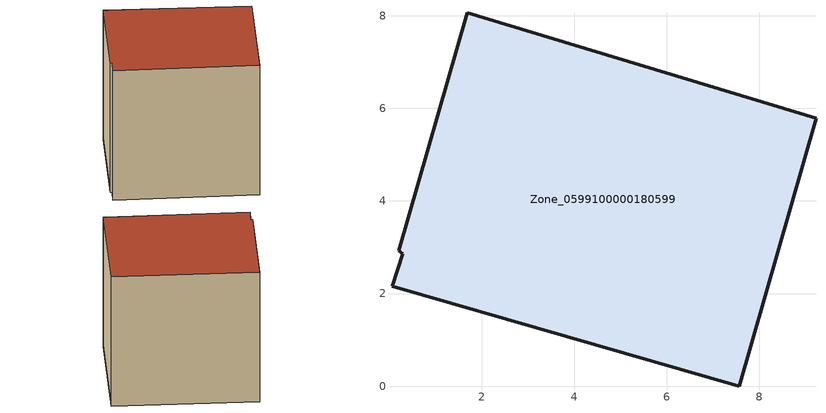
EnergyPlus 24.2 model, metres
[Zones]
Zone_0599100000180599
 floor ground (C_G): 0.08,2.16 0.3,2.86 0.21,2.92 1.69,8.06 9.22,5.78 7.56,0 z3.15
 wall outside (C_F): 9.22,5.78 1.69,8.06 0.21,2.92 0.3,2.86 0.08,2.16 7.56,0 9.22,5.78 z3.15:11.21
 roof outside (C_R): 0.3,2.86 0.08,2.16 7.56,0 9.22,5.78 1.69,8.06 0.21,2.92 z11.21
[BUILDING]
Pand.0599100000180599: North Axis=0; Terrain=City; Loads Convergence Tolerance Value=0.04; Temperature Convergence Tolerance Value=0.4; Solar Distribution=FullExterior; Maximum Number of Warmup Days=25; Minimum Number of Warmup Days=1
[Site:Location]
Rotterdam.The.Hague.AP_ZH_NLD Design_Conditions: Latitude=51.96; Longitude=4.45; Time Zone=1; Elevation=-4.5
[SITE:GROUNDTEMPERATURE:BUILDINGSURFACE]
18, 18, 18, 18, 18, 18, 18, 18, 18, 18, 18, 18
[MATERIAL] Thermal Absorptance=0.9; Solar Absorptance=0.7; Visible Absorptance=0.7
Name | Roughness | Thickness | Conductivity | Density | Specific Heat
G.TC.1946-1964 | MediumSmooth | 0.15 | 1 | 540 | 1210
F.TC.1946-1964 | Rough | 0.3 | 0.857143 | 1920 | 840
R.TC.1946-1964 | MediumRough | 0.2 | 0.235294 | 1500 | 1000
[CONSTRUCTION]
C_G: G.TC.1946-1964
C_F: F.TC.1946-1964
C_R: R.TC.1946-1964
[ZONE]
Zone_0599100000180599: Type=1; Multiplier=1; Ceiling Height=Autocalculate; Volume=Autocalculate; Floor Area=autocalculate; Part of Total Floor Area=Yes
[ZONEINFILTRATION:DESIGNFLOWRATE]
Infil_Zone_0599100000180599: Zone or ZoneList or Space or SpaceList=Zone_0599100000180599; Schedule=AlwaysOn; Design Flow Rate Calculation Method=Flow/Area; Flow Rate per Floor Area=0.003; Constant Term Coefficient=1; Temperature Term Coefficient=0; Velocity Term Coefficient=0; Velocity Squared Term Coefficient=0
[HVACTEMPLATE:ZONE:IDEALLOADSAIRSYSTEM]
Zone_0599100000180599: Maximum Heating Supply Air Temperature=50; Minimum Cooling Supply Air Temperature=13; Maximum Heating Supply Air Humidity Ratio=0.0156; Minimum Cooling Supply Air Humidity Ratio=0.0077; Heating Limit=NoLimit; Cooling Limit=NoLimit; Dehumidification Control Type=ConstantSensibleHeatRatio; Cooling Sensible Heat Ratio=0.7; Dehumidification Setpoint=60; Humidification Control Type=None; Humidification Setpoint=30; Outdoor Air Method=None; Outdoor Air Flow Rate per Person=0.00944; Outdoor Air Flow Rate per Zone Floor Area=0; Outdoor Air Flow Rate per Zone=0; Demand Controlled Ventilation Type=None; Outdoor Air Economizer Type=NoEconomizer; Heat Recovery Type=None; Sensible Heat Recovery Effectiveness=0.7; Latent Heat Recovery Effectiveness=0.65
[ZONECONTROL:THERMOSTAT]
ThermostatControl_Zone_0599100000180599: Zone or ZoneList=Zone_0599100000180599; Control Type Schedule=DualSetpointControlType; Control 1=Thermostat_Zone_0599100000180599; Temperature Difference Between Cutout And Setpoint=0
[THERMOSTATSETPOINT:DUALSETPOINT]
Thermostat_Zone_0599100000180599: Heating Setpoint Temperature Schedule=HeatingSetpoint_Zone_0599100000180599; Cooling Setpoint Temperature Schedule=CoolingSetpoint_Zone_0599100000180599
[SCHEDULE:COMPACT]
HeatingSetpoint_Zone_0599100000180599: Through: 12/31, For: AllDays, Until: 24:00, 21
CoolingSetpoint_Zone_0599100000180599: Through: 12/31, For: AllDays, Until: 24:00, 24
DualSetpointControlType: Through: 12/31, For: AllDays, Until: 24:00, 4
AlwaysOn: Through: 12/31, For: AllDays, Until: 24:00, 1
